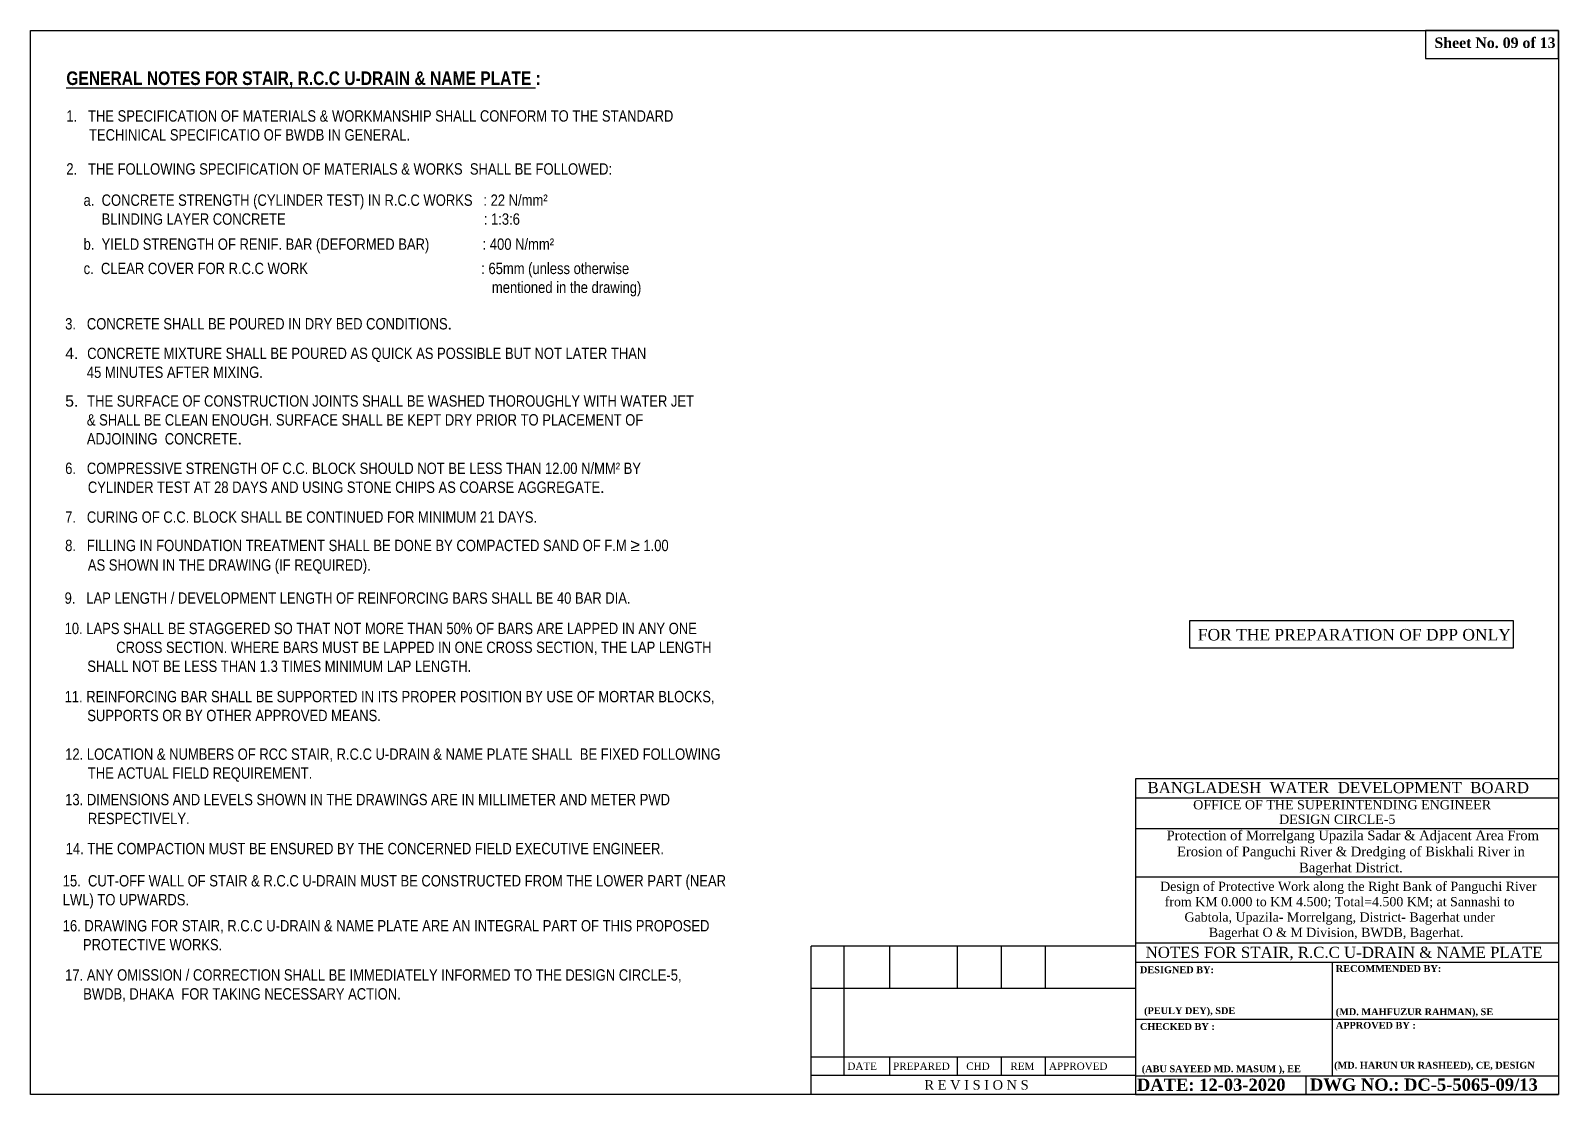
# Model space of a CAD drawing. Header units: metres. Extents: x -2434 to 11656, y -15288 to 8109.
# Drawn here: x 323.8 to 434.9, y -8334.2 to -8256.9 of the extents above; entities that cross this region are included whole.
import ezdxf
from ezdxf.enums import TextEntityAlignment as Align

# ---------------------------------------------------------------- set-up
doc = ezdxf.new("R2010")
doc.units = ezdxf.units.M
doc.layers.add('Layer1', color=7, linetype='Continuous', lineweight=13)
doc.layers.add('LINE', color=7, linetype='Continuous')
doc.styles.add('ARIAL NARROW', font='ARIALN.TTF')
doc.styles.add('Kazi_T_H', font='timesbd.ttf')
doc.styles.get("Standard").update_dxf_attribs({"font": 'times.ttf'})
doc.styles.add('TIMES', font='ARIALN.TTF')

msp = doc.modelspace()

# ---------------------------------------------------------------- linework, layer by layer
at = {"color": 0, "linetype": 'Continuous', "lineweight": -3, "ltscale": 0.5}
msp.add_line((404.112523, -8334.247025), (434.86747, -8334.247025), dxfattribs=at)
at = {"color": 7, "lineweight": 30, "ltscale": 0.18}
msp.add_lwpolyline([(434.86747, -8256.885279), (425.212647, -8256.885279), (425.212647, -8258.910645), (434.86747, -8258.910645)], close=True, dxfattribs=at)
at = {"color": 0, "linetype": 'Continuous', "lineweight": -3, "ltscale": 0.5}
msp.add_lwpolyline([(408.055138, -8299.772811), (431.58188, -8299.772811), (431.58188, -8301.802922), (408.055138, -8301.802922)], close=True, dxfattribs=at)
at = {"layer": 'Layer1', "color": 7, "lineweight": 30}
msp.add_lwpolyline([(411.225328, -8334.247025), (323.76839, -8334.247025), (323.76839, -8256.885279), (434.86747, -8256.885279), (434.86747, -8317.770215), (434.86747, -8331.724795), (434.86747, -8334.247025)], close=True, dxfattribs=at)
at = {"layer": 'LINE', "color": 0, "linetype": 'ByBlock', "lineweight": -3, "ltscale": 0.5}
for p, q in [((404.112523, -8311.305664), (404.112523, -8334.247025)), ((434.86747, -8311.305664), (404.112523, -8311.305664)), ((434.86747, -8312.711434), (404.112523, -8312.711434)), ((434.86747, -8314.94212), (404.112523, -8314.94212)), ((434.86747, -8318.453428), (404.112523, -8318.453428)), ((404.112523, -8323.476335), (380.539801, -8323.476335)), ((380.539801, -8334.247025), (380.539801, -8323.476335)), ((382.899712, -8323.476335), (382.899712, -8332.858419)), ((386.220854, -8323.476335), (386.220854, -8326.544219)), ((391.142132, -8323.476335), (391.142132, -8326.544219)), ((394.348157, -8323.476335), (394.348157, -8326.544219)), ((397.554182, -8323.476335), (397.554182, -8326.544219)), ((434.86747, -8323.255945), (404.112523, -8323.255945)), ((434.86747, -8324.648062), (404.112523, -8324.648062)), ((418.429392, -8332.9022), (418.429392, -8324.648062)), ((404.112523, -8326.544219), (380.539801, -8326.544219)), ((404.112523, -8328.775131), (434.86747, -8328.775131)), ((404.112523, -8331.524494), (380.539801, -8331.524494)), ((386.220854, -8331.524494), (386.220854, -8332.858419)), ((391.142132, -8331.524494), (391.142132, -8332.858419)), ((394.348157, -8331.524494), (394.348157, -8332.858419)), ((397.554182, -8331.524494), (397.554182, -8332.858419)), ((404.112523, -8332.858419), (380.539801, -8332.858419)), ((404.112523, -8332.9022), (434.86747, -8332.9022)), ((416.52124, -8334.247025), (416.52124, -8332.9022))]:
    msp.add_line(p, q, dxfattribs=at)

# ---------------------------------------------------------------- texts
at = {"color": 7, "lineweight": 30, "ltscale": 0.18, "insert": (425.849652, -8257.38945), "char_height": 0.76320555, "width": 27.41409531, "attachment_point": 1}
msp.add_mtext('{\\fTimes New Roman|b1|i0|c0|p18;Sheet No. 09 of 13}', dxfattribs=at)
at = {"layer": 'Layer1', "color": 7, "lineweight": 30, "attachment_point": 1}
for s, insert, char_height, width, style in [('{\\fArial Narrow|b1|i0|c0|p34;\\LGENERAL NOTES FOR STAIR, R.C.C U-DRAIN & NAME PLATE\\l :}', (326.369088, -8259.855953), 0.98962344, 39.21157167, 'TIMES'), ('\\pi-1.649,l1.649,t0,1.649;1.   THE SPECIFICATION OF MATERIALS & WORKMANSHIP SHALL CONFORM TO THE STANDARD TECHINICAL SPECIFICATIO OF BWDB IN GENERAL.', (326.369088, -8262.682349), 0.8246862, 45.15869838, 'TIMES'), ('2.   THE FOLLOWING SPECIFICATION OF MATERIALS & WORKS  SHALL BE FOLLOWED:', (326.369088, -8266.536113), 0.8246862, 41.35883992, 'TIMES'), ('a.  CONCRETE STRENGTH (CYLINDER TEST) IN R.C.C WORKS   : 22 N/mm²\\P     BLINDING LAYER CONCRETE^I                                                : 1:3:6', (327.62262, -8268.80488), 0.8246862, 43.90516585, 'TIMES'), ('b.  YIELD STRENGTH OF RENIF. BAR (DEFORMED BAR)^I          : 400 N/mm²', (327.62262, -8272.00468), 0.8246862, 43.90516585, 'TIMES'), ('\\pi-29.689,l29.689;c.  {\\H0.9994x;CLEAR COVER FOR R.C.C WORK                                                : 65mm (unless otherwise  mentioned in the drawing)\\P\\pi0,l0;       }  \\P     ', (327.626743, -8273.76805), 0.8246862, 41.35883992, 'TIMES'), ('\\pi-2.004e+005,l2.004e+005;3.   {\\H0.9998x;\\C256;CONCRETE SHALL BE POURED IN DRY BED CONDITIONS\\fTimes New Roman|b0|i0|c0|p18;.\\fArial Narrow|b0|i0|c0|p34;\\H1x;\\C7; }', (326.285845, -8277.795695), 0.8246862, 45.24194067, 'TIMES'), ('\\pi-1.6494,l1.6494;{\\fArial|b0|i0|c0|p34;4.  \\fArial Narrow|b0|i0|c0|p34;\\H0.99944x;\\C256;CONCRETE MIXTURE SHALL BE POURED AS QUICK AS POSSIBLE BUT NOT LATER THAN\\P      45 MINUTES AFTER MIXING.}', (326.285845, -8279.944115), 0.8246862, 45.24194067, 'TIMES'), ('\\pi-2.004e+005,l2.004e+005;{\\fArial|b0|i0|c0|p34;5.  \\fArial Narrow|b0|i0|c0|p34;\\H0.9998x;\\C256;THE SURFACE OF CONSTRUCTION JOINTS SHALL BE WASHED THOROUGHLY WITH WATER JET\\P      & SHALL BE CLEAN ENOUGH. SURFACE SHALL BE KEPT DRY PRIOR TO PLACEMENT OF \\P      ADJOINING  CONCRETE\\fTimes New Roman|b0|i0|c0|p18;.}', (326.285845, -8283.408151), 0.8246862, 56.81138858, 'TIMES'), ('\\pi-1.649,l1.649,t1.649;6.   {\\H0.9996x;\\C256;COMPRESSIVE STRENGTH OF C.C. BLOCK SHOULD NOT BE LESS THAN 12.00 N/MM² BY CYLINDER TEST AT 28 DAYS AND USING STONE CHIPS AS COARSE AGGREGATE\\fTimes New Roman|b0|i0|c0|p18;. }', (326.285845, -8288.304676), 0.8246862, 45.30084597, 'TIMES'), ('\\pi-1.6494,l1.6494,t1.6494;7.   {\\H0.99963x;\\C256;CURING OF C.C. BLOCK SHALL BE CONTINUED FOR MINIMUM 21 DAYS.}', (326.285845, -8291.849591), 0.8246862, 45.30084597, 'TIMES'), ('\\pi-1.649,l1.649;8.   FILLING IN FOUNDATION TREATMENT SHALL BE DONE BY COMPACTED SAND OF F.M {\\H1.083x;≥\\H0.9234x; 1.00 AS SHOWN IN THE DRAWING (IF REQUIRED). }', (326.285845, -8293.845385), 0.8246862, 45.24194067, 'TIMES'), ('\\pt1.649;9.   LAP LENGTH / DEVELOPMENT LENGTH OF REINFORCING BARS SHALL BE 40 BAR DIA.\\P\\ptz;{\\H0.6063x;\\P\\pi-1.649,l1.649,t0,1.649;\\H1.649x;\\C256;10. LAPS SHALL BE STAGGERED SO THAT NOT MORE THAN 50% OF BARS ARE LAPPED IN ANY ONE               CROSS SECTION. WHERE BARS MUST BE LAPPED IN ONE CROSS SECTION, THE LAP LENGTH SHALL NOT BE LESS THAN 1.3 TIMES MINIMUM LAP LENGTH.\\P\\pi0,l0,tz;\\H0.6065x;\\P\\pi-1.649,l1.649,t1.649;\\H1.648x;11. REINFORCING BAR SHALL BE SUPPORTED IN ITS PROPER POSITION BY USE OF MORTAR BLOCKS, SUPPORTS OR BY OTHER APPROVED MEANS.\\P\\P\\P\\pi0,l0,tz;}\\P\\P\\P\\P\\P\\P\\P\\P   ', (326.244848, -8297.739854), 0.8246862, 47.43365574, 'ARIAL NARROW'), ('\\pi-1.649,l1.649,t1.649;\\P12. LOCATION & NUMBERS OF RCC STAIR, R.C.C U-DRAIN & NAME PLATE SHALL  BE FIXED FOLLOWING THE ACTUAL FIELD REQUIREMENT.', (326.285845, -8307.713383), 0.8246862, 49.19198087, 'TIMES'), ('\\pi-1.649,l1.649;13. DIMENSIONS AND LEVELS SHOWN IN THE DRAWINGS ARE IN MILLIMETER AND METER PWD RESPECTIVELY.', (326.285845, -8312.392743), 0.8246862, 45.24194067, 'TIMES'), ('\\pi-390,l390;14. THE COMPACTION MUST BE ENSURED BY THE CONCERNED FIELD EXECUTIVE ENGINEER.', (326.322614, -8315.95536), 0.8246862, 57.41064421, 'TIMES'), ('{\\fTimes New Roman|b1|i0|c0|p18;\\L }\\P\\pl2.656;{\\H0.3145x;\\P\\P\\pi-1.468,l4.123;}15.  CUT-OFF WALL OF STAIR & R.C.C U-DRAIN MUST BE CONSTRUCTED FROM THE LOWER PART (NEAR     LWL) TO UPWARDS.\\P\\pi-1.468,l4.123;{\\H0.3774x;\\P\\pi-1.468,l4.123,t4.123,4.123;}16. DRAWING FOR STAIR, R.C.C U-DRAIN & NAME PLATE ARE AN INTEGRAL PART OF THIS PROPOSED       PROTECTIVE WORKS.   \\P\\pi0,l2.656,tz;\\P       ', (323.453195, -8316.057804), 0.8246862, 52.60756216, 'TIMES'), ('\\pi-390,l390;17. ANY OMISSION / CORRECTION SHALL BE IMMEDIATELY INFORMED TO THE DESIGN CIRCLE-5,\\P     BWDB, DHAKA  FOR TAKING NECESSARY ACTION.  ', (326.284197, -8325.14561), 0.8246862, 45.24194067, 'TIMES')]:
    msp.add_mtext(s, dxfattribs=dict(at, insert=insert, char_height=char_height, width=width, style=style))
at = {"layer": 'LINE', "color": 0, "linetype": 'ByBlock', "lineweight": -3, "ltscale": 0.5}
for s, height, p in [('BANGLADESH  WATER  DEVELOPMENT  BOARD', 0.80824714, (418.855252, -8312.338914)), ('OFFICE OF THE SUPERINTENDING ENGINEER', 0.67413024, (419.139401, -8313.517777)), ('DESIGN CIRCLE-5', 0.67413024, (418.784515, -8314.572147)), ('NOTES FOR STAIR, R.C.C U-DRAIN & NAME PLATE ', 0.80895629, (419.428824, -8324.316718)), ('R E V I S I O N S', 0.69430301, (392.558078, -8333.899874))]:
    msp.add_text(s, height=height, dxfattribs=at).set_placement(p, align=Align.CENTER)
at = {"layer": 'LINE', "color": 0, "linetype": 'ByBlock', "lineweight": -3, "ltscale": 0.5, "style": 'Kazi_T_H'}
for s, height, p in [('DESIGNED BY:', 0.49524832, (404.437156, -8325.429893)), ('RECOMMENDED BY:', 0.49524832, (418.677016, -8325.341409)), ('(PEULY DEY), SDE', 0.49524832, (404.739791, -8328.401762)), ('(MD. MAHFUZUR RAHMAN), SE ', 0.49524832, (418.672577, -8328.480332)), ('CHECKED BY :', 0.49524832, (404.437156, -8329.556963)), ('APPROVED BY :', 0.49524832, (418.677016, -8329.468479)), ('(ABU SAYEED MD. MASUM ), EE', 0.49524832, (404.567909, -8332.632197)), ('DATE: 12-03-2020', 0.89144698, (404.21482, -8333.987278)), ('DWG NO.: DC-5-5065-09/13', 0.89144698, (416.797024, -8333.97828))]:
    msp.add_text(s, height=height, dxfattribs=at).set_placement(p)
at = {"layer": 'LINE', "color": 0, "linetype": 'ByBlock', "lineweight": -3, "ltscale": 0.5}
for s, p in [('DATE', (383.166497, -8332.458242)), ('PREPARED', (386.487639, -8332.458242)), ('CHD', (391.809094, -8332.458242)), ('REM', (395.015119, -8332.458242)), ('APPROVED', (397.820967, -8332.458242))]:
    msp.add_text(s, height=0.5335701, dxfattribs=at).set_placement(p)
at = {"layer": 'LINE', "color": 0, "linetype": 'ByBlock', "lineweight": 30, "ltscale": 0.5, "insert": (408.645317, -8300.3959), "char_height": 0.84107164, "width": 82.27844675, "attachment_point": 1}
msp.add_mtext('\\pi-812,l812,t405.9,812;FOR THE PREPARATION OF DPP ONLY', dxfattribs=at)
at = {"layer": 'LINE', "color": 0, "linetype": 'ByBlock', "lineweight": -3, "ltscale": 0.5, "attachment_point": 2}
for s, insert, char_height, width in [('{\\fTimes New Roman|b1|i0|c0|p18; }Protection of Morrelgang Upazila Sadar & Adjacent Area From Erosion of Panguchi River & Dredging of Biskhali River in \\PBagerhat District.', (419.778518, -8315.056616), 0.701735265, 30.66594224), ('       Design of Protective Work along the Right Bank of Panguchi River    \\P  from KM 0.000 to KM 4.500; Total=4.500 KM; at Sannashi to \\P  Gabtola, Upazila- Morrelgang, District- Bagerhat under \\PBagerhat O & M Division, BWDB, Bagerhat.', (418.706083, -8318.777279), 0.67, 42.14307159)]:
    msp.add_mtext(s, dxfattribs=dict(at, insert=insert, char_height=char_height, width=width))
at = {"layer": 'LINE', "color": 0, "linetype": 'ByBlock', "lineweight": -3, "ltscale": 0.5, "insert": (425.851301, -8331.874999), "char_height": 0.49524832, "width": 14.47510883, "attachment_point": 2, "style": 'Kazi_T_H'}
msp.add_mtext('(MD. HARUN UR RASHEED), CE, DESIGN', dxfattribs=at)

doc.saveas('drawing.dxf')
